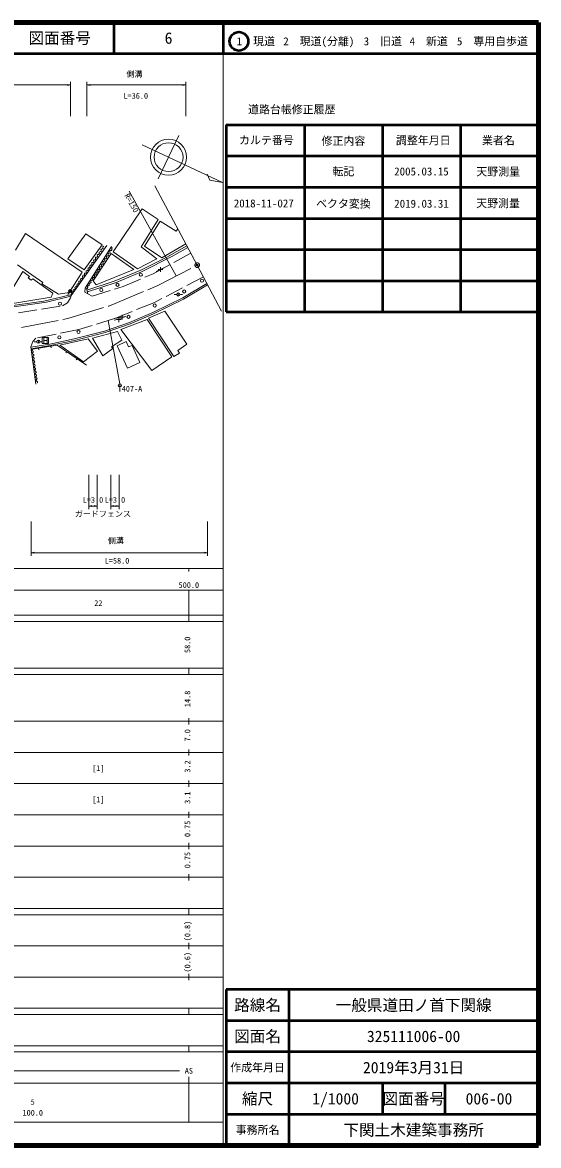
# Model space of a CAD drawing. Units: millimetres, scale not verified. Extents: x 40000 to 680000, y 20000 to 380000.
# Drawn here: x 514704 to 680000, y 20000 to 380000 of the extents above; entities that cross this region are included whole.
import ezdxf
from ezdxf.enums import TextEntityAlignment as Align

# ---------------------------------------------------------------- set-up
doc = ezdxf.new("R2010")
doc.units = ezdxf.units.MM
doc.header["$LTSCALE"] = 1000
doc.header["$PDMODE"] = 32
doc.header["$PDSIZE"] = 500
doc.linetypes.add('CHAIN', pattern=[18.5, 12, -1.5, 3.5, -1.5])
doc.linetypes.add('DASHED', pattern=[7.5, 6, -1.5])
for name, color, linetype, lineweight in [('M-BMK', 2, 'CHAIN', 13), ('M-BMK-OTRS', 5, 'Continuous', 13), ('M-BMK-SRVR', 3, 'Continuous', 13), ('M-STR-HTXT', 7, 'Continuous', 13), ('M-STR-STRC', 7, 'Continuous', 13), ('M-TTL', 2, 'Continuous', 140), ('M-TTL-BAND', 7, 'Continuous', 13), ('M-TTL-FRAM', 2, 'Continuous', 50), ('M-TTL-LINE', 7, 'Continuous', 50), ('M-WORK', 1, 'Continuous', 13)]:
    doc.layers.add(name, color=color, linetype=linetype, lineweight=lineweight)
doc.layers.add('M-OTRS', color=6, linetype='Continuous')
doc.layers.add('M-TTL-TXT', color=7, linetype='Continuous')
doc.styles.add('ＭＳ ゴシック', font='')
doc.styles.get('ＭＳ ゴシック').set_extended_font_data('MS Gothic')

# ---------------------------------------------------------------- blocks, each defined once
blk = doc.blocks.new('plus')
at = {"color": 0, "linetype": 'Continuous', "lineweight": -2}
for p, q in [((-1.25, 0), (1.25, 0)), ((0, -1.25), (0, 1.25))]:
    blk.add_line(p, q, dxfattribs=at)
blk = doc.blocks.new('open_arrow')
at = {"color": 0, "linetype": 'Continuous', "lineweight": -2}
blk.add_lwpolyline([(7.5, 1.25), (0, 0), (7.5, -1.25)], dxfattribs=at)

msp = doc.modelspace()

# ---------------------------------------------------------------- linework, layer by layer
at = {"layer": 'M-BMK'}
for p, q in [((558021, 295654), (570669, 302202)), ((542400, 289111), (558021, 295654)), ((529207, 285100), (542400, 289111)), ((514378, 282197), (529207, 285100))]:
    msp.add_line(p, q, dxfattribs=at)
msp.add_circle((570669, 302202), 750, dxfattribs=at)
at = {"layer": 'M-BMK-OTRS'}
for q in [(557096, 327638), (578416, 287460)]:
    msp.add_line((570669, 302202), q, dxfattribs=at)
at = {"layer": 'M-BMK-SRVR'}
for p, q in [((561503, 336815), (564788, 343779)), ((558217, 329851), (561503, 336815))]:
    msp.add_line(p, q, dxfattribs=at)
msp.add_lwpolyline([(553036, 340809), (578729, 328688), (574762, 329443), (573845, 331384)], dxfattribs=at)
for radius in [5775, 4620]:
    msp.add_circle((561503, 336815), radius, dxfattribs=at)
at = {"layer": 'M-OTRS'}
msp.add_point((570669, 302202), dxfattribs=at)
at = {"layer": 'M-STR-HTXT'}
for p, q in [((486233, 360000), (530085, 360000)), ((530085, 350000), (530085, 361000)), ((535370, 350000), (535370, 361000)), ((535370, 360000), (567049, 360000)), ((567049, 350000), (567049, 361000)), ((563985, 298742), (548882, 325919)), ((535934, 235000), (535934, 224000)), ((538655, 235000), (538655, 224000)), ((542999, 235000), (542999, 224000)), ((545652, 235000), (545652, 224000)), ((535934, 225000), (538655, 225000)), ((542999, 225000), (545652, 225000)), ((517495, 220000), (517495, 209000)), ((573998, 220000), (573998, 209000)), ((517495, 210000), (573998, 210000))]:
    msp.add_line(p, q, dxfattribs=at)
at = {"layer": 'M-STR-STRC'}
for p, q in [((542161, 284478), (545879, 264195)), ((523029, 279058), (521029, 279058)), ((521029, 279058), (521029, 277058)), ((521569, 277143), (521569, 278842)), ((521569, 278058), (522560, 278058)), ((522560, 278853), (522560, 277148)), ((523029, 277058), (523029, 279058)), ((521029, 277058), (523029, 277058)), ((545879, 261662), (545879, 264162))]:
    msp.add_line(p, q, dxfattribs=at)
msp.add_circle((545879, 263662), 500, dxfattribs=at)
at = {"layer": 'M-TTL'}
for p, q in [((680000, 380000), (40000, 380000)), ((680000, 20000), (680000, 380000)), ((40000, 20000), (680000, 20000))]:
    msp.add_line(p, q, dxfattribs=at)
at = {"layer": 'M-TTL-BAND'}
for p, q in [((579000, 20000), (579000, 370000)), ((40000, 205000), (579000, 205000)), ((568000, 205000), (568000, 204000)), ((68000, 198000), (579000, 198000)), ((568000, 188000), (568000, 198000)), ((40000, 190000), (579000, 190000)), ((40000, 188000), (579000, 188000)), ((40000, 173000), (579000, 173000)), ((568000, 171000), (568000, 173000)), ((40000, 171000), (579000, 171000)), ((40000, 156000), (579000, 156000)), ((568000, 155000), (568000, 157000)), ((46000, 146000), (579000, 146000)), ((568000, 145000), (568000, 147000)), ((568000, 135000), (568000, 137000)), ((52000, 136000), (579000, 136000)), ((46000, 126000), (579000, 126000)), ((568000, 125000), (568000, 127000)), ((52000, 116000), (579000, 116000)), ((568000, 115000), (568000, 117000)), ((46000, 106000), (579000, 106000)), ((568000, 105000), (568000, 107000)), ((40000, 96000), (579000, 96000)), ((40000, 94000), (579000, 94000)), ((568000, 94000), (568000, 96000)), ((49000, 84000), (579000, 84000)), ((568000, 83000), (568000, 85000)), ((40000, 74000), (579000, 74000)), ((568000, 73000), (568000, 75000)), ((40000, 64000), (579000, 64000)), ((40000, 62000), (579000, 62000)), ((568000, 62000), (568000, 64000)), ((40000, 52000), (579000, 52000)), ((568000, 50000), (568000, 52000)), ((40000, 50000), (579000, 50000)), ((71000, 44000), (565000, 44000)), ((40000, 40000), (579000, 40000)), ((568000, 27500), (568000, 42000)), ((68000, 27500), (579000, 27500))]:
    msp.add_line(p, q, dxfattribs=at)
at = {"layer": 'M-TTL-FRAM'}
for p, q in [((580000, 347197), (580000, 287197)), ((580000, 347197), (680000, 347197)), ((580000, 287197), (680000, 287197)), ((680000, 70000), (580000, 70000)), ((580000, 70000), (580000, 20000))]:
    msp.add_line(p, q, dxfattribs=at)
at = {"layer": 'M-TTL-LINE'}
for p, q in [((543997, 380000), (543997, 370000)), ((579000, 380000), (579000, 370000)), ((40000, 370000), (680000, 370000)), ((605000, 347197), (605000, 287197)), ((630000, 347197), (630000, 287197)), ((655000, 347197), (655000, 287197)), ((580000, 337197), (680000, 337197)), ((580000, 327197), (680000, 327197)), ((580000, 317197), (680000, 317197)), ((580000, 307197), (680000, 307197)), ((580000, 297197), (680000, 297197)), ((600000, 70000), (600000, 20000)), ((680000, 60000), (580000, 60000)), ((680000, 50000), (580000, 50000)), ((680000, 40000), (580000, 40000)), ((630000, 40000), (630000, 30000)), ((650000, 40000), (650000, 30000)), ((680000, 30000), (580000, 30000))]:
    msp.add_line(p, q, dxfattribs=at)
msp.add_circle((584031, 373958), 3000, dxfattribs=at)
at = {"layer": 'M-WORK'}
for p, q in [((553053, 320264), (543718, 306520)), ((558143, 316793), (553053, 320264)), ((552725, 308115), (558143, 316793)), ((558861, 316298), (553842, 308340)), ((563912, 313109), (558861, 316298)), ((564428, 313898), (563912, 313109)), ((512421, 307001), (515661, 312328)), ((515661, 312328), (533803, 300000)), ((530257, 292473), (541690, 308540)), ((543189, 308152), (534807, 294808)), ((543718, 306520), (551528, 300985)), ((557767, 304245), (552725, 308115)), ((553842, 308340), (559315, 304571)), ((559315, 304571), (567049, 308988)), ((567345, 308433), (560898, 304714)), ((562734, 305066), (567662, 307838)), ((543138, 305898), (537298, 297138)), ((550386, 300832), (543138, 305898)), ((551528, 300985), (557767, 304245)), ((560898, 304714), (552605, 300578)), ((552824, 300031), (562734, 305066)), ((508533, 289682), (514819, 300166)), ((521243, 296693), (513152, 302287)), ((514819, 300166), (516906, 298594)), ((533803, 300000), (529652, 293421)), ((538318, 295907), (550386, 300832)), ((552605, 300578), (544084, 297076)), ((544678, 296669), (552824, 300031)), ((557490, 300169), (560211, 301456)), ((516906, 298594), (516484, 298102)), ((516484, 298102), (517492, 297351)), ((517492, 297351), (518008, 297820)), ((518008, 297820), (524458, 293176)), ((520927, 296165), (521243, 296693)), ((526274, 292929), (520927, 296165)), ((544084, 297076), (535370, 294238)), ((535490, 293672), (544678, 296669)), ((537298, 297138), (538318, 295907)), ((573765, 296312), (566072, 291768)), ((573998, 295869), (566310, 291328)), ((523849, 291933), (508908, 289471)), ((521548, 290668), (530085, 292725)), ((530201, 292224), (522346, 290363)), ((524458, 293176), (523849, 291933)), ((529652, 293421), (526274, 292929)), ((529667, 293469), (529228, 292836)), ((530364, 293566), (529569, 294173)), ((530085, 292725), (530201, 292224)), ((530091, 291745), (530257, 292473)), ((530237, 294290), (530740, 295182)), ((534807, 294808), (534635, 293573)), ((535260, 294750), (535623, 293050)), ((566072, 291768), (556479, 287030)), ((564110, 292773), (563301, 292776)), ((564609, 292294), (564609, 293294)), ((565109, 292770), (565909, 292767)), ((522346, 290363), (507335, 288229)), ((509235, 288956), (521548, 290668)), ((566310, 291328), (556688, 286575)), ((544052, 284518), (546606, 285061)), ((544192, 285113), (547763, 285759)), ((556479, 287030), (548974, 283817)), ((556688, 286575), (549153, 283350)), ((555052, 285207), (560259, 287435)), ((563215, 272917), (555052, 285207)), ((560259, 287435), (567319, 276904)), ((541023, 281096), (531242, 278539)), ((537155, 278810), (545089, 280977)), ((548974, 283817), (541023, 281096)), ((549153, 283350), (541167, 280617)), ((545089, 280977), (546497, 278194)), ((519300, 277662), (518491, 277665)), ((519800, 277183), (519800, 278183)), ((520299, 277659), (521100, 277657)), ((531242, 278539), (523481, 276898)), ((531357, 278053), (523575, 276406)), ((541167, 280617), (531357, 278053)), ((540430, 273143), (537155, 278810)), ((546497, 278194), (543182, 275989)), ((547935, 277693), (545011, 276349)), ((548623, 276051), (547935, 277693)), ((517407, 276060), (518982, 264020)), ((523481, 276898), (517430, 275879)), ((523575, 276406), (517495, 275383)), ((517880, 275273), (525823, 276555)), ((519877, 275595), (519957, 275102)), ((523826, 276233), (523906, 275739)), ((525823, 276555), (535257, 270149)), ((528885, 274476), (528604, 274062)), ((543604, 275457), (540430, 273143)), ((543182, 275989), (543604, 275457)), ((545011, 276349), (548357, 269218)), ((549796, 276458), (548623, 276051)), ((552313, 270954), (549796, 276458)), ((564974, 273949), (563215, 272917)), ((567319, 276904), (564505, 274887)), ((564505, 274887), (564974, 273949)), ((532195, 272229), (531914, 271815)), ((548357, 269218), (552313, 270954))]:
    msp.add_line(p, q, dxfattribs=at)
at = {"layer": 'M-WORK', "linetype": 'DASHED'}
for p, q in [((556542, 299473), (568637, 306012)), ((546947, 295394), (556542, 299473)), ((537077, 292281), (546947, 295394)), ((572651, 298431), (556810, 290173)), ((529083, 290149), (530091, 291745)), ((534635, 293573), (537077, 292281)), ((505986, 285777), (527487, 289138)), ((527487, 289138), (529083, 290149)), ((556810, 290173), (544192, 285113)), ((544192, 285113), (532793, 281548)), ((532793, 281548), (519002, 278757)), ((517970, 277725), (517407, 276060)), ((519002, 278757), (517970, 277725))]:
    msp.add_line(p, q, dxfattribs=at)
at = {"layer": 'M-WORK'}
for points in [[(529186, 304259), (534991, 312210), (540206, 308672), (534432, 300660)], [(546229, 281618), (556127, 268418), (562499, 272792), (554620, 284787)], [(526685, 276545), (534284, 271268), (538743, 274640), (535743, 278593)]]:
    msp.add_lwpolyline(points, close=True, dxfattribs=at)
for centre in [(552610, 299125), (545152, 295888), (572206, 297225), (529967, 293869), (539980, 294234), (564609, 292794), (566507, 293777), (526717, 289837), (557078, 289274), (548670, 285650), (532662, 280795), (519800, 277683), (526506, 279036)]:
    msp.add_circle(centre, 500, dxfattribs=at)
for centre, radius, start, end in [((539063, 305938), 283, 257.90775, 32.91981), ((539539, 306246), 283, 77.90775, 212.91981), ((539658, 306800), 283, 257.90775, 32.91981), ((540134, 307108), 283, 77.90775, 212.91981), ((540253, 307663), 283, 257.90775, 32.91981), ((540729, 307971), 283, 77.90775, 212.91981), ((542403, 305743), 276, 78.93625, 215.92312), ((542509, 306286), 276, 258.93625, 35.92312), ((542957, 306610), 276, 78.93625, 215.92312), ((543063, 307152), 276, 258.93625, 35.92312), ((543510, 307476), 276, 78.93625, 215.92312), ((536685, 302488), 283, 257.90775, 32.91981), ((537161, 302796), 283, 77.90775, 212.91981), ((537280, 303351), 283, 257.90775, 32.91981), ((537755, 303659), 283, 77.90775, 212.91981), ((537874, 304213), 283, 257.90775, 32.91981), ((538350, 304521), 283, 77.90775, 212.91981), ((538469, 305075), 283, 257.90775, 32.91981), ((538945, 305383), 283, 77.90775, 212.91981), ((540189, 302277), 276, 78.93625, 215.92312), ((540295, 302819), 276, 258.93625, 35.92312), ((540743, 303144), 276, 78.93625, 215.92312), ((540849, 303686), 276, 258.93625, 35.92312), ((541296, 304010), 276, 78.93625, 215.92312), ((541402, 304552), 276, 258.93625, 35.92312), ((541850, 304877), 276, 78.93625, 215.92312), ((541956, 305419), 276, 258.93625, 35.92312), ((534307, 299039), 283, 257.90775, 32.91981), ((534782, 299347), 283, 77.90775, 212.91981), ((534901, 299901), 283, 257.90775, 32.91981), ((535377, 300209), 283, 77.90775, 212.91981), ((535496, 300763), 283, 257.90775, 32.91981), ((535972, 301072), 283, 77.90775, 212.91981), ((536090, 301626), 283, 257.90775, 32.91981), ((536566, 301934), 283, 77.90775, 212.91981), ((537975, 298811), 276, 78.93625, 215.92312), ((538081, 299353), 276, 258.93625, 35.92312), ((538529, 299678), 276, 78.93625, 215.92312), ((538635, 300220), 276, 258.93625, 35.92312), ((539082, 300544), 276, 78.93625, 215.92312), ((539188, 301086), 276, 258.93625, 35.92312), ((539636, 301411), 276, 78.93625, 215.92312), ((539742, 301953), 276, 258.93625, 35.92312), ((531809, 295035), 283, 77.90775, 212.91981), ((531928, 295589), 283, 257.90775, 32.91981), ((532404, 295897), 283, 77.90775, 212.91981), ((532523, 296452), 283, 257.90775, 32.91981), ((532999, 296760), 283, 77.90775, 212.91981), ((533117, 297314), 283, 257.90775, 32.91981), ((533593, 297622), 283, 77.90775, 212.91981), ((533712, 298176), 283, 257.90775, 32.91981), ((534188, 298484), 283, 77.90775, 212.91981), ((535761, 295345), 276, 78.93625, 215.92312), ((535867, 295887), 276, 258.93625, 35.92312), ((536314, 296212), 276, 78.93625, 215.92312), ((536421, 296754), 276, 258.93625, 35.92312), ((536868, 297078), 276, 78.93625, 215.92312), ((536974, 297620), 276, 258.93625, 35.92312), ((537422, 297945), 276, 78.93625, 215.92312), ((537528, 298487), 276, 258.93625, 35.92312), ((530144, 293002), 283, 257.90775, 32.91981), ((530620, 293310), 283, 77.90775, 212.91981), ((530739, 293864), 283, 257.90775, 32.91981), ((531215, 294172), 283, 77.90775, 212.91981), ((531333, 294727), 283, 257.90775, 32.91981), ((535313, 295021), 276, 258.93625, 35.92312), ((518042, 275020), 300, 122.60782, 253.319), ((518193, 273939), 300, 122.60782, 253.319), ((517869, 274445), 300, 302.60782, 73.319), ((518020, 273364), 300, 302.60782, 73.319), ((518344, 272859), 300, 122.60782, 253.319), ((518495, 271778), 300, 122.60782, 253.319), ((518172, 272283), 300, 302.60782, 73.319), ((518646, 270697), 300, 122.60782, 253.319), ((518323, 271203), 300, 302.60782, 73.319), ((518474, 270122), 300, 302.60782, 73.319), ((518798, 269616), 300, 122.60782, 253.319), ((518949, 268535), 300, 122.60782, 253.319), ((518625, 269041), 300, 302.60782, 73.319), ((519100, 267455), 300, 122.60782, 253.319), ((518776, 267960), 300, 302.60782, 73.319), ((519251, 266374), 300, 122.60782, 253.319), ((518928, 266880), 300, 302.60782, 73.319), ((519402, 265293), 300, 122.60782, 253.319), ((519079, 265799), 300, 302.60782, 73.319), ((519230, 264718), 300, 302.60782, 73.319)]:
    msp.add_arc(centre, radius, start, end, dxfattribs=at)

# ---------------------------------------------------------------- block references
at = {"layer": 'M-STR-HTXT', "xscale": 133, "yscale": 133, "rotation": 180}
for p in [(530085, 360000), (567049, 360000), (538655, 225000), (545652, 225000), (573998, 210000)]:
    msp.add_blockref('open_arrow', p, dxfattribs=at)
at = {"layer": 'M-STR-HTXT', "xscale": 133, "yscale": 133}
for p in [(535370, 360000), (535934, 225000), (542999, 225000), (517495, 210000)]:
    msp.add_blockref('open_arrow', p, dxfattribs=at)
at = {"layer": 'M-WORK', "xscale": 600, "yscale": 600}
for p in [(558957, 300863), (545544, 284733), (546631, 285554)]:
    msp.add_blockref('plus', p, dxfattribs=at)

# ---------------------------------------------------------------- texts
at = {"layer": 'M-STR-HTXT', "style": 'ＭＳ ゴシック'}
for s, p in [('側溝', (548000, 362000)), ('ガードフェンス', (531500, 221000)), ('側溝', (542035, 212422))]:
    msp.add_text(s, height=1833, dxfattribs=at).set_placement(p, align=Align.BOTTOM_LEFT)
for s, p in [('L=36.0', (551000, 355000)), ('L=3.0', (537295, 225500)), ('L=3.0', (544325, 225500)), ('L=58.0', (545000, 206000))]:
    msp.add_text(s, height=1833, dxfattribs=at).set_placement(p, align=Align.BOTTOM_CENTER)
msp.add_text('R=150', height=1833, rotation=299.062, dxfattribs=at).set_placement((546806, 324277), align=Align.BOTTOM_LEFT)
at = {"layer": 'M-STR-STRC', "style": 'ＭＳ ゴシック'}
msp.add_text('407-A', height=1833, dxfattribs=at).set_placement((546505, 261126), align=Align.BOTTOM_LEFT)
at = {"layer": 'M-TTL-BAND', "style": 'ＭＳ ゴシック'}
for s, p in [('500.0', (568000, 198195)), ('22', (539000, 192405)), ('[1]', (539000, 139500)), ('[1]', (539000, 129500)), ('AS', (568000, 42500)), ('5', (518000, 32523)), ('100.0', (518000, 29033))]:
    msp.add_text(s, height=1833, dxfattribs=at).set_placement(p, align=Align.BOTTOM_CENTER)
for s, p in [('58.0', (569000, 180500)), ('14.8', (569000, 163174)), ('7.0', (569000, 151500)), ('3.2', (569000, 141500)), ('3.1', (569000, 131500)), ('0.75', (569000, 121500)), ('0.75', (569000, 111500)), ('(0.8)', (569000, 88764)), ('(0.6)', (569000, 78764))]:
    msp.add_text(s, height=1833, rotation=90, dxfattribs=at).set_placement(p, align=Align.BOTTOM_CENTER)
at = {"layer": 'M-TTL-TXT', "style": 'ＭＳ ゴシック'}
for s, height, p in [('図面番号', 3666, (526622, 375000)), ('6', 3666, (561497, 375000)), ('1\u3000現道', 2566, (589448, 373958)), ('2\u3000現道(分離)', 2566, (609619, 373958)), ('3\u3000旧道', 2566, (630121, 373958)), ('4\u3000新道', 2566, (644824, 373958)), ('5\u3000専用自歩道', 2566, (665228, 373958)), ('道路台帳修正履歴', 2566, (600968, 352113)), ('カルテ番号', 2566, (592839, 342277)), ('修正内容', 2566, (617509, 342023)), ('調整年月日', 2566, (643089, 342197)), ('業者名', 2566, (667134, 342197)), ('転記', 2566, (617500, 332245)), ('2005.03.15', 2566, (642500, 332245)), ('天野測量', 2566, (667077, 332189)), ('2018-11-027', 2566, (592000, 322000)), ('ベクタ変換', 2566, (617493, 321908)), ('2019.03.31', 2566, (642512, 321908)), ('天野測量', 2566, (667046, 322030)), ('路線名', 3666, (590000, 65000)), ('路線名', 3666, (590000, 65000)), ('一般県道田ノ首下関線', 3666, (640000, 65000)), ('図面名', 3666, (590000, 55000)), ('図面名', 3666, (590000, 55000)), ('325111006-00', 3666, (640000, 55000)), ('2019年3月31日', 3666, (640000, 45000)), ('作成年月日', 2566, (590000, 45000)), ('作成年月日', 2566, (590000, 45000)), ('縮尺', 3666, (590000, 35000)), ('縮尺', 3666, (590000, 35000)), ('1/1000', 3666, (615000, 35000)), ('図面番号', 3666, (640000, 35000)), ('図面番号', 3666, (640000, 35000)), ('006-00', 3666, (664125, 35000)), ('事務所名', 2566, (590000, 25000)), ('事務所名', 2566, (590000, 25000)), ('下関土木建築事務所', 3666, (640000, 25000))]:
    msp.add_text(s, height=height, dxfattribs=at).set_placement(p, align=Align.MIDDLE_CENTER)

doc.saveas('drawing.dxf')
